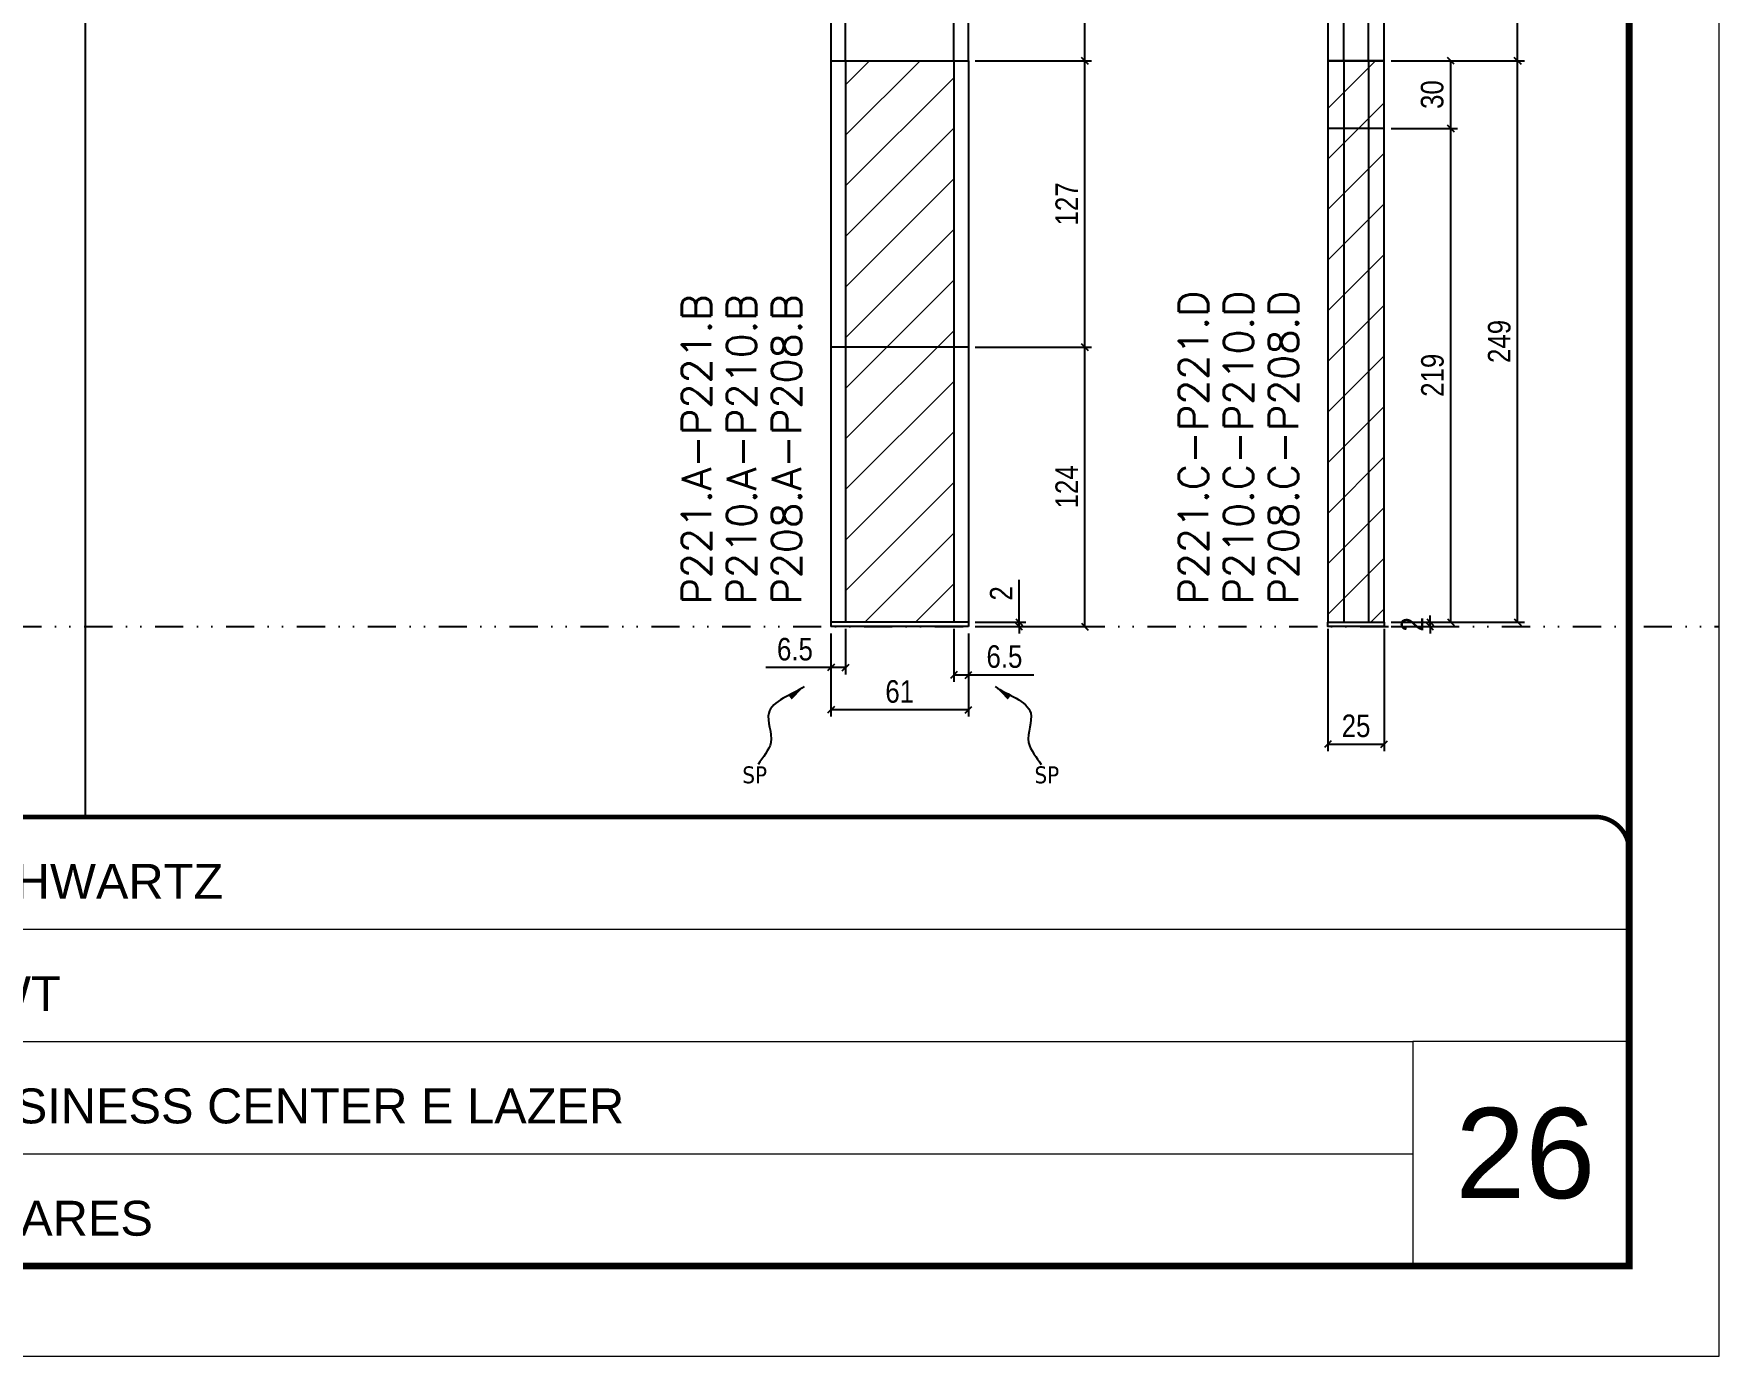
# Model space of a CAD drawing. Extents: x 13379 to 23315, y 867 to 16997.
# Drawn here: x 16722 to 17469, y 8907 to 9494 of the extents above; entities that cross this region are included whole.
import ezdxf

# ---------------------------------------------------------------- set-up
doc = ezdxf.new("R2010")
doc.units = 0
for name, pattern in [('CONTINUO', [0]), ('DASHED', [0.75, 0.5, -0.25]), ('DIVIDE2', [0.625, 0.25, -0.125, 0, -0.125, 0, -0.125]), ('HIDDEN', [0.375, 0.25, -0.125])]:
    doc.linetypes.add(name, pattern=pattern)
for name, color, linetype, lineweight in [('CARIMBO', 255, 'Continuous', 9), ('Folhas', 255, 'Continuous', 9), ('Hachura', 251, 'Continuous', 9), ('SARRAFO DE PRESSAO', 251, 'DASHED', 9), ('Texto Seção', 7, 'Continuous', 15)]:
    doc.layers.add(name, color=color, linetype=linetype, lineweight=lineweight)
for name, color, linetype in [('COTA', 241, 'Continuous'), ('Nível', 160, 'Continuous'), ('Painéis', 200, 'Continuous'), ('SARR_2.2x7', 40, 'Continuous'), ('texto', 7, 'Continuous')]:
    doc.layers.add(name, color=color, linetype=linetype)
doc.styles.add('ARIAL', font='arial.ttf')
doc.styles.add('COTA TECNICA', font='techl___.ttf', dxfattribs={"height": 10})
doc.styles.add('COTA TECNICA-50', font='techl___.ttf', dxfattribs={"height": 10})
doc.styles.add('REGUA-120', font='ROMANS.shx', dxfattribs={"height": 15})
doc.styles.get("Standard").update_dxf_attribs({"font": 'arial.ttf'})
doc.dimstyles.new('COTA PAINEL-50', dxfattribs={"dimtxt": 10, "dimasz": 3, "dimexe": 3, "dimexo": 3, "dimgap": 3, "dimtad": 1, "dimdec": 1, "dimzin": 12, "dimdsep": 46, "dimtxsty": 'COTA TECNICA-50', "dimblk1": 'OBLIQUE', "dimblk2": 'OBLIQUE', "dimsah": 1, "dimcen": 0.9, "dimclrd": 4, "dimclre": 4, "dimclrt": 240, "dimadec": 1, "dimazin": 3, "dimtfac": 1, "dimtdec": 1, "dimtmove": 0, "dimatfit": 3, "dimfxl": 1, "dimtolj": 1, "dimtzin": 12, "dimarcsym": 0})
doc.dimstyles.new('PAINEL', dxfattribs={"dimtxt": 10, "dimasz": 3, "dimexe": 3, "dimexo": 3, "dimgap": 3, "dimtad": 1, "dimdec": 1, "dimzin": 12, "dimdsep": 46, "dimtxsty": 'COTA TECNICA', "dimblk1": 'OBLIQUE', "dimblk2": 'OBLIQUE', "dimsah": 1, "dimcen": 0.9, "dimclrd": 4, "dimclre": 4, "dimclrt": 240, "dimadec": 1, "dimazin": 3, "dimtfac": 1, "dimtdec": 1, "dimtmove": 0, "dimatfit": 3, "dimfxl": 1, "dimtolj": 1, "dimtzin": 12, "dimarcsym": 0})
doc.dimstyles.get("Standard").update_dxf_attribs({"dimtxt": 0.18, "dimasz": 0.18, "dimexe": 0.18, "dimexo": 0.0625, "dimgap": 0.09, "dimtad": 0, "dimtih": 1, "dimtoh": 1, "dimdec": 4, "dimzin": 0, "dimdsep": 46, "dimtxsty": 'Standard', "dimcen": 0.09, "dimadec": 0, "dimazin": 0, "dimtfac": 1, "dimtdec": 4, "dimtofl": 0, "dimtmove": 0, "dimatfit": 3, "dimfxl": 1, "dimtolj": 1, "dimtzin": 0, "dimarcsym": 0})

# ---------------------------------------------------------------- blocks, each defined once
blk = doc.blocks.new('9999999999')
at = {"color": 30, "linetype": 'CONTINUO'}
for p, q in [((98564.56, 34379.64), (99583.98, 34379.64)), ((98564.56, 34329.83), (99487.98, 34329.83)), ((99583.98, 34329.83), (99487.98, 34329.83)), ((99487.98, 34329.83), (99487.98, 34230.21)), ((98564.56, 34280.02), (99487.98, 34280.02))]:
    blk.add_line(p, q, dxfattribs=at)
at = {"color": 30, "linetype": 'CONTINUO', "const_width": 2}
blk.add_lwpolyline([(99583.98, 34230.21), (99583.98, 34414.45, 0.414214), (99568.98, 34429.45), (98228.98, 34429.45, 0.414214), (98213.98, 34414.45), (98213.98, 34245.21, 0.414214), (98228.98, 34230.21), (99583.98, 34230.21)], format="xyb", dxfattribs=at)
at = {"layer": 'Folhas'}
blk.add_lwpolyline([(98138.98, 34190.21), (99623.98, 34190.21), (99623.98, 35240.21), (98138.98, 35240.21)], close=True, dxfattribs=at)
at = {"layer": 'Folhas', "color": 30, "const_width": 3}
blk.add_lwpolyline([(98213.98, 34230.21), (99583.98, 34230.21), (99583.98, 35200.21), (98213.98, 35200.21)], close=True, dxfattribs=at)
at = {"color": 7, "linetype": 'Continuous', "ltscale": 5, "style": 'ARIAL'}
for s, height, p in [('SCHWARTZ', 15.483, (98837.68, 34393.13)), ('GWT', 15.483, (98837.68, 34343.32)), ('BUSINESS CENTER E LAZER', 15.4829, (98837.68, 34293.51)), ('PILARES', 15.483, (98837.68, 34243.7))]:
    blk.add_text(s, height=height, dxfattribs=at).set_placement(p)
blk = doc.blocks.new('_Oblique')
at = {"color": 0, "linetype": 'ByBlock', "lineweight": -2}
blk.add_line((-0.5, -0.5), (0.5, 0.5), dxfattribs=at)
blk = doc.blocks.new('*D862')
at = {"layer": 'COTA', "color": 4, "lineweight": -2, "transparency": 16777216}
for p, q in [((17158.9, 9232.72), (17158.9, 9251.52)), ((17139.38, 9232.72), (17161.9, 9232.72)), ((17139.38, 9230.72), (17161.9, 9230.72)), ((17158.9, 9230.72), (17158.9, 9232.72)), ((17158.9, 9230.72), (17158.9, 9227.72))]:
    blk.add_line(p, q, dxfattribs=at)
at = {"layer": 'Defpoints', "color": 0, "transparency": 16777216}
for p in [(17136.38, 9232.72), (17136.38, 9230.72), (17158.9, 9230.72)]:
    blk.add_point(p, dxfattribs=at)
at = {"layer": 'COTA', "color": 4, "lineweight": -2, "transparency": 16777216, "xscale": 3, "yscale": 3, "zscale": 3}
for p, rotation in [((17158.9, 9232.72), 270), ((17158.9, 9230.72), 90)]:
    blk.add_blockref('_Oblique', p, dxfattribs=dict(at, rotation=rotation))
at = {"layer": 'COTA', "color": 240, "transparency": 16777216, "insert": (17150.9, 9245.47), "char_height": 10, "attachment_point": 5, "rotation": 90, "style": 'COTA TECNICA-50'}
blk.add_mtext('\\A1;2', dxfattribs=at)
blk = doc.blocks.new('*D863')
at = {"layer": 'COTA', "color": 4, "lineweight": -2, "transparency": 16777216}
for p, q in [((17081.88, 9229.72), (17081.88, 9209.54)), ((17075.38, 9227.72), (17075.38, 9209.54)), ((17075.38, 9212.54), (17046.42, 9212.54)), ((17081.88, 9212.54), (17075.38, 9212.54))]:
    blk.add_line(p, q, dxfattribs=at)
at = {"layer": 'Defpoints', "color": 0, "transparency": 16777216}
for p in [(17075.38, 9230.72), (17081.88, 9232.72), (17075.38, 9212.54)]:
    blk.add_point(p, dxfattribs=at)
at = {"layer": 'COTA', "color": 4, "lineweight": -2, "transparency": 16777216, "xscale": 3, "yscale": 3, "zscale": 3, "rotation": 180}
blk.add_blockref('_Oblique', (17075.38, 9212.54), dxfattribs=at)
at = {"layer": 'COTA', "color": 4, "lineweight": -2, "transparency": 16777216, "xscale": 3, "yscale": 3, "zscale": 3}
blk.add_blockref('_Oblique', (17081.88, 9212.54), dxfattribs=at)
at = {"layer": 'COTA', "color": 240, "transparency": 16777216, "insert": (17059.4, 9220.65), "char_height": 10, "attachment_point": 5, "style": 'COTA TECNICA-50'}
blk.add_mtext('\\A1;6.5', dxfattribs=at)
blk = doc.blocks.new('*D864')
at = {"layer": 'COTA', "color": 4, "lineweight": -2, "transparency": 16777216}
for p, q in [((17129.88, 9229.72), (17129.88, 9206.27)), ((17136.38, 9227.72), (17136.38, 9206.27)), ((17129.88, 9209.27), (17136.38, 9209.27)), ((17136.38, 9209.27), (17165.33, 9209.27))]:
    blk.add_line(p, q, dxfattribs=at)
at = {"layer": 'Defpoints', "color": 0, "transparency": 16777216}
for p in [(17129.88, 9232.72), (17136.38, 9230.72), (17136.38, 9209.27)]:
    blk.add_point(p, dxfattribs=at)
at = {"layer": 'COTA', "color": 4, "lineweight": -2, "transparency": 16777216, "xscale": 3, "yscale": 3, "zscale": 3, "rotation": 180}
blk.add_blockref('_Oblique', (17129.88, 9209.27), dxfattribs=at)
at = {"layer": 'COTA', "color": 4, "lineweight": -2, "transparency": 16777216, "xscale": 3, "yscale": 3, "zscale": 3}
blk.add_blockref('_Oblique', (17136.38, 9209.27), dxfattribs=at)
at = {"layer": 'COTA', "color": 240, "transparency": 16777216, "insert": (17152.35, 9217.38), "char_height": 10, "attachment_point": 5, "style": 'COTA TECNICA-50'}
blk.add_mtext('\\A1;6.5', dxfattribs=at)
blk = doc.blocks.new('*D865')
at = {"layer": 'COTA', "color": 4, "linetype": 'ByBlock', "lineweight": -2, "transparency": 16777216}
for p, q in [((17139.38, 9354.72), (17191.04, 9354.72)), ((17188.04, 9230.72), (17188.04, 9354.72)), ((17139.38, 9230.72), (17191.04, 9230.72))]:
    blk.add_line(p, q, dxfattribs=at)
at = {"layer": 'Defpoints', "color": 0, "linetype": 'ByBlock', "transparency": 16777216}
for p in [(17136.38, 9354.72), (17188.04, 9354.72), (17136.38, 9230.72)]:
    blk.add_point(p, dxfattribs=at)
at = {"layer": 'COTA', "color": 4, "linetype": 'ByBlock', "lineweight": -2, "transparency": 16777216, "xscale": 3, "yscale": 3, "zscale": 3}
for p, rotation in [((17188.04, 9354.72), 90), ((17188.04, 9230.72), 270)]:
    blk.add_blockref('_Oblique', p, dxfattribs=dict(at, rotation=rotation))
at = {"layer": 'COTA', "color": 240, "linetype": 'ByBlock', "transparency": 16777216, "insert": (17179.96, 9292.72), "char_height": 10, "attachment_point": 5, "rotation": 90, "style": 'COTA TECNICA'}
blk.add_mtext('\\A1;124', dxfattribs=at)
blk = doc.blocks.new('*D870')
at = {"layer": 'COTA', "color": 4, "linetype": 'ByBlock', "lineweight": -2, "transparency": 16777216}
for p, q in [((17075.38, 9227.72), (17075.38, 9190.8)), ((17136.38, 9227.72), (17136.38, 9190.8)), ((17136.38, 9193.8), (17075.38, 9193.8))]:
    blk.add_line(p, q, dxfattribs=at)
at = {"layer": 'Defpoints', "color": 0, "linetype": 'ByBlock', "transparency": 16777216}
for p in [(17075.38, 9230.72), (17136.38, 9230.72), (17075.38, 9193.8)]:
    blk.add_point(p, dxfattribs=at)
at = {"layer": 'COTA', "color": 4, "linetype": 'ByBlock', "lineweight": -2, "transparency": 16777216, "xscale": 3, "yscale": 3, "zscale": 3, "rotation": 180}
blk.add_blockref('_Oblique', (17075.38, 9193.8), dxfattribs=at)
at = {"layer": 'COTA', "color": 4, "linetype": 'ByBlock', "lineweight": -2, "transparency": 16777216, "xscale": 3, "yscale": 3, "zscale": 3}
blk.add_blockref('_Oblique', (17136.38, 9193.8), dxfattribs=at)
at = {"layer": 'COTA', "color": 240, "linetype": 'ByBlock', "transparency": 16777216, "insert": (17105.88, 9201.9), "char_height": 10, "attachment_point": 5, "style": 'COTA TECNICA'}
blk.add_mtext('\\A1;61', dxfattribs=at)
blk = doc.blocks.new('*D866')
at = {"layer": 'COTA', "color": 4, "linetype": 'ByBlock', "lineweight": -2, "transparency": 16777216}
for p, q in [((17139.38, 9481.72), (17191.04, 9481.72)), ((17188.04, 9354.72), (17188.04, 9481.72)), ((17139.38, 9354.72), (17191.04, 9354.72))]:
    blk.add_line(p, q, dxfattribs=at)
at = {"layer": 'Defpoints', "color": 0, "linetype": 'ByBlock', "transparency": 16777216}
for p in [(17136.38, 9481.72), (17188.04, 9481.72), (17136.38, 9354.72)]:
    blk.add_point(p, dxfattribs=at)
at = {"layer": 'COTA', "color": 4, "linetype": 'ByBlock', "lineweight": -2, "transparency": 16777216, "xscale": 3, "yscale": 3, "zscale": 3}
for p, rotation in [((17188.04, 9481.72), 90), ((17188.04, 9354.72), 270)]:
    blk.add_blockref('_Oblique', p, dxfattribs=dict(at, rotation=rotation))
at = {"layer": 'COTA', "color": 240, "linetype": 'ByBlock', "transparency": 16777216, "insert": (17179.96, 9418.22), "char_height": 10, "attachment_point": 5, "rotation": 90, "style": 'COTA TECNICA'}
blk.add_mtext('\\A1;127', dxfattribs=at)
blk = doc.blocks.new('*D850')
at = {"layer": 'COTA', "color": 4, "lineweight": -2, "transparency": 16777216}
for p, q in [((17295.85, 9229.72), (17295.85, 9175.54)), ((17320.85, 9229.72), (17320.85, 9175.54)), ((17295.85, 9178.54), (17320.85, 9178.54))]:
    blk.add_line(p, q, dxfattribs=at)
at = {"layer": 'Defpoints', "color": 0, "transparency": 16777216}
for p in [(17295.85, 9232.72), (17320.85, 9232.72), (17320.85, 9178.54)]:
    blk.add_point(p, dxfattribs=at)
at = {"layer": 'COTA', "color": 4, "lineweight": -2, "transparency": 16777216, "xscale": 3, "yscale": 3, "zscale": 3, "rotation": 180}
blk.add_blockref('_Oblique', (17295.85, 9178.54), dxfattribs=at)
at = {"layer": 'COTA', "color": 4, "lineweight": -2, "transparency": 16777216, "xscale": 3, "yscale": 3, "zscale": 3}
blk.add_blockref('_Oblique', (17320.85, 9178.54), dxfattribs=at)
at = {"layer": 'COTA', "color": 240, "transparency": 16777216, "insert": (17308.35, 9186.65), "char_height": 10, "attachment_point": 5, "style": 'COTA TECNICA'}
blk.add_mtext('\\A1;25', dxfattribs=at)
blk = doc.blocks.new('*D851')
at = {"layer": 'COTA', "color": 4, "lineweight": -2, "transparency": 16777216}
for p, q in [((17323.85, 9451.72), (17353.37, 9451.72)), ((17350.37, 9232.72), (17350.37, 9451.72)), ((17323.85, 9232.72), (17353.37, 9232.72))]:
    blk.add_line(p, q, dxfattribs=at)
at = {"layer": 'Defpoints', "color": 0, "transparency": 16777216}
for p in [(17320.85, 9451.72), (17350.37, 9451.72), (17320.85, 9232.72)]:
    blk.add_point(p, dxfattribs=at)
at = {"layer": 'COTA', "color": 4, "lineweight": -2, "transparency": 16777216, "xscale": 3, "yscale": 3, "zscale": 3}
for p, rotation in [((17350.37, 9451.72), 90), ((17350.37, 9232.72), 270)]:
    blk.add_blockref('_Oblique', p, dxfattribs=dict(at, rotation=rotation))
at = {"layer": 'COTA', "color": 240, "transparency": 16777216, "insert": (17342.28, 9342.22), "char_height": 10, "attachment_point": 5, "rotation": 90, "style": 'COTA TECNICA'}
blk.add_mtext('\\A1;219', dxfattribs=at)
blk = doc.blocks.new('*D852')
at = {"layer": 'COTA', "color": 4, "lineweight": -2, "transparency": 16777216}
for p, q in [((17323.85, 9481.72), (17353.37, 9481.72)), ((17350.37, 9451.72), (17350.37, 9481.72)), ((17323.85, 9451.72), (17353.37, 9451.72))]:
    blk.add_line(p, q, dxfattribs=at)
at = {"layer": 'Defpoints', "color": 0, "transparency": 16777216}
for p in [(17320.85, 9481.72), (17350.37, 9481.72), (17320.85, 9451.72)]:
    blk.add_point(p, dxfattribs=at)
at = {"layer": 'COTA', "color": 4, "lineweight": -2, "transparency": 16777216, "xscale": 3, "yscale": 3, "zscale": 3}
for p, rotation in [((17350.37, 9481.72), 90), ((17350.37, 9451.72), 270)]:
    blk.add_blockref('_Oblique', p, dxfattribs=dict(at, rotation=rotation))
at = {"layer": 'COTA', "color": 240, "transparency": 16777216, "insert": (17342.15, 9466.72), "char_height": 10, "attachment_point": 5, "rotation": 90, "style": 'COTA TECNICA'}
blk.add_mtext('\\A1;30', dxfattribs=at)
blk = doc.blocks.new('*D853')
at = {"layer": 'COTA', "color": 4, "lineweight": -2, "transparency": 16777216}
for p, q in [((17323.85, 9481.72), (17383.03, 9481.72)), ((17380.03, 9232.72), (17380.03, 9481.72)), ((17323.85, 9232.72), (17383.03, 9232.72))]:
    blk.add_line(p, q, dxfattribs=at)
at = {"layer": 'Defpoints', "color": 0, "transparency": 16777216}
for p in [(17320.85, 9481.72), (17380.03, 9481.72), (17320.85, 9232.72)]:
    blk.add_point(p, dxfattribs=at)
at = {"layer": 'COTA', "color": 4, "lineweight": -2, "transparency": 16777216, "xscale": 3, "yscale": 3, "zscale": 3}
for p, rotation in [((17380.03, 9481.72), 90), ((17380.03, 9232.72), 270)]:
    blk.add_blockref('_Oblique', p, dxfattribs=dict(at, rotation=rotation))
at = {"layer": 'COTA', "color": 240, "transparency": 16777216, "insert": (17371.93, 9357.22), "char_height": 10, "attachment_point": 5, "rotation": 90, "style": 'COTA TECNICA'}
blk.add_mtext('\\A1;249', dxfattribs=at)
blk = doc.blocks.new('*D854')
at = {"layer": 'COTA', "color": 4, "lineweight": -2, "transparency": 16777216}
for p, q in [((17323.85, 9232.72), (17344.2, 9232.72)), ((17323.85, 9230.72), (17344.2, 9230.72)), ((17341.2, 9232.72), (17341.2, 9235.72)), ((17341.2, 9230.72), (17341.2, 9232.72)), ((17341.2, 9230.72), (17341.2, 9227.72))]:
    blk.add_line(p, q, dxfattribs=at)
at = {"layer": 'Defpoints', "color": 0, "transparency": 16777216}
for p in [(17320.85, 9232.72), (17320.85, 9230.72), (17341.2, 9232.72)]:
    blk.add_point(p, dxfattribs=at)
at = {"layer": 'COTA', "color": 4, "lineweight": -2, "transparency": 16777216, "xscale": 3, "yscale": 3, "zscale": 3}
for p, rotation in [((17341.2, 9232.72), 270), ((17341.2, 9230.72), 90)]:
    blk.add_blockref('_Oblique', p, dxfattribs=dict(at, rotation=rotation))
at = {"layer": 'COTA', "color": 240, "transparency": 16777216, "insert": (17333.2, 9231.72), "char_height": 10, "attachment_point": 5, "rotation": 90, "style": 'COTA TECNICA-50'}
blk.add_mtext('\\A1;2', dxfattribs=at)
blk = doc.blocks.new('*D871')
at = {"layer": 'COTA', "color": 4, "lineweight": -2, "transparency": 16777216}
for p, q in [((17139.38, 9654.72), (17191.04, 9654.72)), ((17188.04, 9481.72), (17188.04, 9654.72)), ((17139.38, 9481.72), (17191.04, 9481.72))]:
    blk.add_line(p, q, dxfattribs=at)
at = {"layer": 'Defpoints', "color": 0, "transparency": 16777216}
for p in [(17136.38, 9654.72), (17188.04, 9654.72), (17136.38, 9481.72)]:
    blk.add_point(p, dxfattribs=at)
at = {"layer": 'COTA', "color": 4, "lineweight": -2, "transparency": 16777216, "xscale": 3, "yscale": 3, "zscale": 3}
for p, rotation in [((17188.04, 9654.72), 90), ((17188.04, 9481.72), 270)]:
    blk.add_blockref('_Oblique', p, dxfattribs=dict(at, rotation=rotation))
at = {"layer": 'COTA', "color": 240, "transparency": 16777216, "insert": (17179.82, 9568.22), "char_height": 10, "attachment_point": 5, "rotation": 90, "style": 'COTA TECNICA'}
blk.add_mtext('\\A1;173', dxfattribs=at)
blk = doc.blocks.new('*D873')
at = {"layer": 'COTA', "color": 4, "lineweight": -2, "transparency": 16777216}
for p, q in [((17323.85, 9654.72), (17383.03, 9654.72)), ((17380.03, 9481.72), (17380.03, 9654.72)), ((17323.85, 9481.72), (17383.03, 9481.72))]:
    blk.add_line(p, q, dxfattribs=at)
at = {"layer": 'Defpoints', "color": 0, "transparency": 16777216}
for p in [(17320.85, 9654.72), (17380.03, 9654.72), (17320.85, 9481.72)]:
    blk.add_point(p, dxfattribs=at)
at = {"layer": 'COTA', "color": 4, "lineweight": -2, "transparency": 16777216, "xscale": 3, "yscale": 3, "zscale": 3}
for p, rotation in [((17380.03, 9654.72), 90), ((17380.03, 9481.72), 270)]:
    blk.add_blockref('_Oblique', p, dxfattribs=dict(at, rotation=rotation))
at = {"layer": 'COTA', "color": 240, "transparency": 16777216, "insert": (17371.81, 9568.22), "char_height": 10, "attachment_point": 5, "rotation": 90, "style": 'COTA TECNICA'}
blk.add_mtext('\\A1;173', dxfattribs=at)

msp = doc.modelspace()

# ---------------------------------------------------------------- hatches: boundary and pattern name
at = {"layer": 'Hachura', "linetype": 'ByBlock'}
h = msp.add_hatch(dxfattribs=at)
h.set_pattern_fill('ANSI31', color=256, scale=5)
h.paths.add_polyline_path([(17129.88, 9354.72), (17081.88, 9354.72), (17081.88, 9232.72), (17129.88, 9232.72)])
h.paths.add_polyline_path([(17129.88, 9481.72), (17081.88, 9481.72), (17081.88, 9354.72), (17129.88, 9354.72)])
h = msp.add_hatch(dxfattribs=at)
h.set_pattern_fill('ANSI31', color=256, scale=5)
h.paths.add_polyline_path([(17302.85, 9451.72), (17295.85, 9451.72), (17295.85, 9232.72), (17302.85, 9232.72)])
h.paths.add_polyline_path([(17302.85, 9481.72), (17295.85, 9481.72), (17295.85, 9451.72), (17302.85, 9451.72)])
h.paths.add_polyline_path([(17313.85, 9481.72), (17302.85, 9481.72), (17302.85, 9451.72), (17313.85, 9451.72)])
h.paths.add_polyline_path([(17313.85, 9451.72), (17302.85, 9451.72), (17302.85, 9232.72), (17313.85, 9232.72)])
h.paths.add_polyline_path([(17320.85, 9451.72), (17313.85, 9451.72), (17313.85, 9232.72), (17320.85, 9232.72)])
h.paths.add_polyline_path([(17320.85, 9481.72), (17313.85, 9481.72), (17313.85, 9451.72), (17320.85, 9451.72)])

# ---------------------------------------------------------------- linework, layer by layer
at = {"layer": 'COTA', "linetype": 'ByBlock'}
msp.add_line((16744.5, 9917.07), (16744.5, 9146.31), dxfattribs=at)
at = {"layer": 'Nível', "color": 4, "linetype": 'DIVIDE2', "ltscale": 50}
msp.add_line((13378.94, 9230.72), (17469.5, 9230.72), dxfattribs=at)
at = {"layer": 'Painéis'}
for p, q in [((17075.38, 9481.72), (17075.38, 9230.72)), ((17075.38, 9481.72), (17136.38, 9481.72)), ((17136.38, 9481.72), (17136.38, 9230.72)), ((17320.85, 9451.72), (17295.85, 9451.72)), ((17136.38, 9354.72), (17075.38, 9354.72)), ((17136.38, 9232.72), (17075.38, 9232.72)), ((17136.38, 9230.72), (17075.38, 9230.72))]:
    msp.add_line(p, q, dxfattribs=at)
for points in [[(17075.38, 9481.72), (17136.38, 9481.72), (17136.38, 9654.72), (17075.38, 9654.72)], [(17295.85, 9481.72), (17320.85, 9481.72), (17320.85, 9654.72), (17295.85, 9654.72)], [(17295.85, 9232.72), (17320.85, 9232.72), (17320.85, 9481.72), (17295.85, 9481.72)], [(17295.85, 9232.72), (17320.85, 9232.72), (17320.85, 9230.72), (17295.85, 9230.72)]]:
    msp.add_lwpolyline(points, close=True, dxfattribs=at)
at = {"layer": 'SARR_2.2x7', "linetype": 'HIDDEN'}
for p, q in [((17081.88, 9481.72), (17081.88, 9654.72)), ((17129.88, 9481.72), (17129.88, 9654.72)), ((17081.88, 9481.72), (17081.88, 9354.72)), ((17129.88, 9481.72), (17129.88, 9354.72)), ((17081.88, 9354.72), (17081.88, 9232.72)), ((17129.88, 9354.72), (17129.88, 9232.72))]:
    msp.add_line(p, q, dxfattribs=at)
at = {"layer": 'SARR_2.2x7'}
for p, q in [((17302.85, 9481.72), (17302.85, 9654.72)), ((17313.85, 9481.72), (17313.85, 9654.72)), ((17302.85, 9481.72), (17302.85, 9232.72)), ((17313.85, 9481.72), (17313.85, 9232.72))]:
    msp.add_line(p, q, dxfattribs=at)

# ---------------------------------------------------------------- block references
at = {"layer": 'SARRAFO DE PRESSAO', "color": 6, "linetype": 'ByBlock'}
msp.add_blockref('9999999999', (-82154.48, -25283.14), dxfattribs=at)

# ---------------------------------------------------------------- texts
at = {"layer": 'CARIMBO', "style": 'ARIAL'}
msp.add_text('26', height=40, dxfattribs=at).set_placement((17352.36, 8977.21))
at = {"layer": 'texto', "color": 0, "char_height": 7.5, "attachment_point": 5}
for insert in [(17041.54, 9164.91), (17171.15, 9164.91)]:
    msp.add_mtext('{\\fTahoma|b0|i0|c0|p34;\\C4;SP}', dxfattribs=dict(at, insert=insert))
at = {"layer": 'Texto Seção', "style": 'REGUA-120'}
for s, p in [('P221.C-P221.D', (17242.67, 9240.49)), ('P210.C-P210.D', (17262.67, 9240.49)), ('P208.C-P208.D', (17282.67, 9240.49)), ('P221.A-P221.B', (17022.2, 9240.49)), ('P210.A-P210.B', (17042.2, 9240.49)), ('P208.A-P208.B', (17062.2, 9240.49))]:
    msp.add_text(s, height=13, rotation=90, dxfattribs=at).set_placement(p)

# ---------------------------------------------------------------- dimensions: what is measured, and where the dimension line sits
at = {"layer": 'COTA'}
for base, p1, p2, picture, middle in [((17188.04, 9654.72), (17136.38, 9481.72), (17136.38, 9654.72), '*D871', (17179.82, 9568.22)), ((17380.03, 9654.72), (17320.85, 9481.72), (17320.85, 9654.72), '*D873', (17371.81, 9568.22))]:
    dim = msp.add_linear_dim(base=base, p1=p1, p2=p2, angle=90, dimstyle='PAINEL', dxfattribs=at)
    dim.commit()
    dim.dimension.update_dxf_attribs({"geometry": picture, "text_midpoint": middle})
at = {"layer": 'COTA', "linetype": 'ByBlock'}
dim = msp.add_linear_dim(base=(17188.04, 9481.72), p1=(17136.38, 9354.72), p2=(17136.38, 9481.72), angle=90, dimstyle='PAINEL', dxfattribs=at)
dim.commit()
dim.dimension.update_dxf_attribs({"geometry": '*D866', "text_midpoint": (17179.96, 9418.22)})
at = {"layer": 'COTA'}
for base, p1, p2, picture, middle in [((17350.37, 9481.72), (17320.85, 9451.72), (17320.85, 9481.72), '*D852', (17342.15, 9466.72)), ((17380.03, 9481.72), (17320.85, 9232.72), (17320.85, 9481.72), '*D853', (17371.93, 9357.22)), ((17350.37, 9451.72), (17320.85, 9232.72), (17320.85, 9451.72), '*D851', (17342.28, 9342.22))]:
    dim = msp.add_linear_dim(base=base, p1=p1, p2=p2, angle=90, dimstyle='PAINEL', override={"dimarcsym": 2}, dxfattribs=at)
    dim.commit()
    dim.dimension.update_dxf_attribs({"geometry": picture, "text_midpoint": middle})
at = {"layer": 'COTA', "linetype": 'ByBlock'}
dim = msp.add_linear_dim(base=(17188.04, 9354.72), p1=(17136.38, 9230.72), p2=(17136.38, 9354.72), angle=90, dimstyle='PAINEL', override={"dimarcsym": 1}, dxfattribs=at)
dim.commit()
dim.dimension.update_dxf_attribs({"geometry": '*D865', "text_midpoint": (17179.96, 9292.72)})
at = {"layer": 'COTA'}
for base, p1, p2, picture, middle in [((17158.9, 9230.72), (17136.38, 9232.72), (17136.38, 9230.72), '*D862', (17158.9, 9245.47)), ((17341.2, 9232.72), (17320.85, 9230.72), (17320.85, 9232.72), '*D854', (17341.2, 9231.72))]:
    dim = msp.add_linear_dim(base=base, p1=p1, p2=p2, angle=90, dimstyle='COTA PAINEL-50', dxfattribs=at)
    dim.commit()
    dim.dimension.update_dxf_attribs({"geometry": picture, "text_midpoint": middle, "dimtype": 160})
for base, p1, p2, picture, middle in [((17075.38, 9212.54), (17081.88, 9232.72), (17075.38, 9230.72), '*D863', (17059.4, 9220.65)), ((17136.38, 9209.27), (17129.88, 9232.72), (17136.38, 9230.72), '*D864', (17152.35, 9217.38))]:
    dim = msp.add_linear_dim(base=base, p1=p1, p2=p2, dimstyle='COTA PAINEL-50', dxfattribs=at)
    dim.commit()
    dim.dimension.update_dxf_attribs({"geometry": picture, "text_midpoint": middle})
at = {"layer": 'COTA', "linetype": 'ByBlock'}
dim = msp.add_linear_dim(base=(17075.38, 9193.8), p1=(17136.38, 9230.72), p2=(17075.38, 9230.72), dimstyle='PAINEL', override={"dimarcsym": 2}, dxfattribs=at)
dim.commit()
dim.dimension.update_dxf_attribs({"geometry": '*D870', "text_midpoint": (17105.88, 9201.9)})
at = {"layer": 'COTA'}
dim = msp.add_linear_dim(base=(17320.85, 9178.54), p1=(17295.85, 9232.72), p2=(17320.85, 9232.72), dimstyle='PAINEL', override={"dimarcsym": 2}, dxfattribs=at)
dim.commit()
dim.dimension.update_dxf_attribs({"geometry": '*D850', "text_midpoint": (17308.35, 9186.65)})

# ---------------------------------------------------------------- leaders
at = {"layer": 'COTA', "path_type": 1}
for points in [[(17063.55, 9204.22), (17047.76, 9192.38), (17048.69, 9179.38), (17043.13, 9169.6)], [(17148.2, 9204.22), (17163.99, 9192.38), (17163.06, 9179.38), (17168.62, 9169.6)]]:
    msp.add_leader(points, dimstyle='Standard', override={"dimasz": 8}, dxfattribs=at)

doc.saveas('drawing.dxf')
